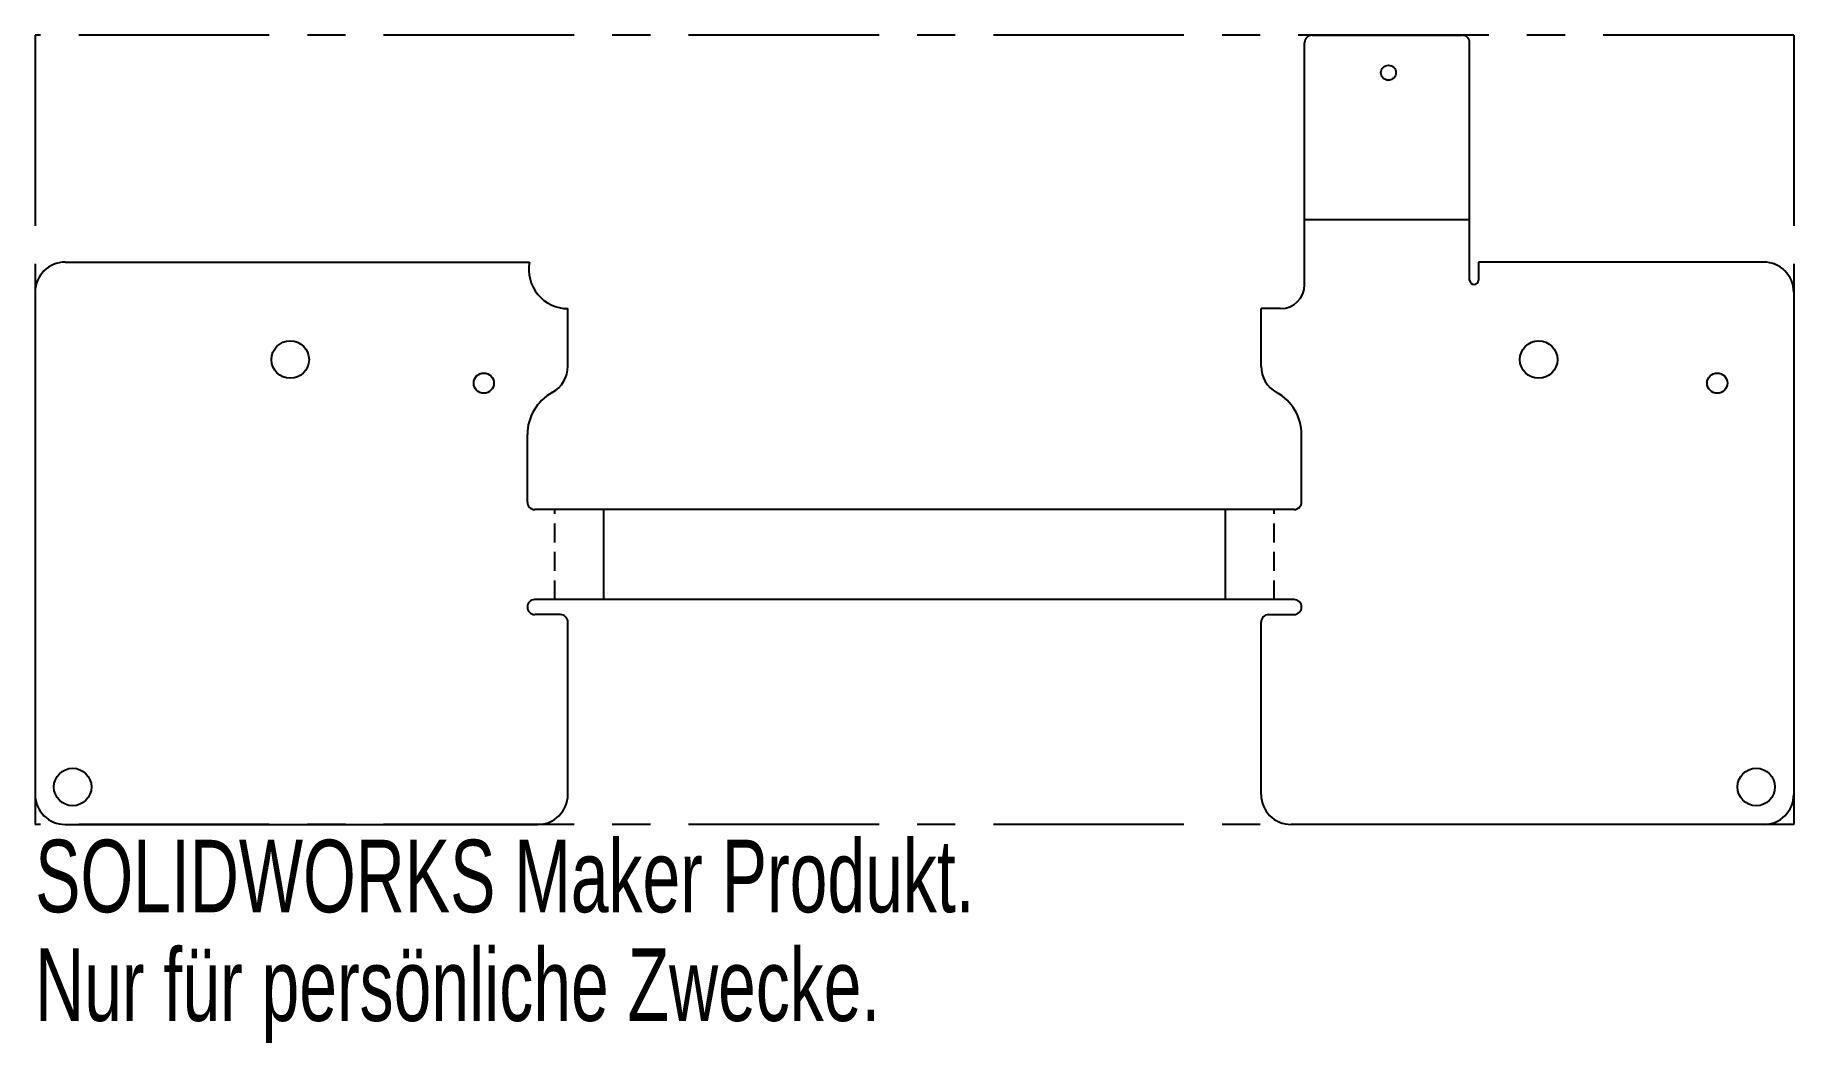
# Model space of a CAD drawing. Header units: millimetres. Extents: x -56 to 61, y 33 to 101.
import ezdxf

# ---------------------------------------------------------------- set-up
doc = ezdxf.new("R2010")
doc.units = ezdxf.units.MM
doc.linetypes.add('CENTERX2', pattern=[20.32, 12.7, -2.54, 2.54, -2.54])
doc.linetypes.add('HIDDEN', pattern=[1.905, 1.27, -0.635])
doc.styles.add('SLDTEXTSTYLE0', font='TXT', dxfattribs={"width": 0.7})

msp = doc.modelspace()

# ---------------------------------------------------------------- linework, layer by layer
at = {"color": 7, "linetype": 'CENTERX2'}
for p, q in [((61.2, 100.63), (-56, 100.63)), ((-56, 100.63), (-56, 48)), ((61.2, 100.63), (61.2, 48)), ((61.2, 48), (-56, 48))]:
    msp.add_line(p, q, dxfattribs=at)
at = {"color": 7, "linetype": 'Continuous', "lineweight": 25}
for p, q in [((28.6, 84), (28.6, 100.13)), ((29.1, 100.63), (39.1, 100.63)), ((39.6, 84.3), (39.6, 100.13)), ((-54, 85.5), (-23.05, 85.5)), ((40.2, 85.5), (40.2, 84.3)), ((59.2, 85.5), (40.2, 85.5)), ((-56, 83.5), (-56, 50)), ((61.2, 83.5), (61.2, 50)), ((-20.5, 78.56), (-20.5, 82.4)), ((25.7, 78.56), (25.7, 82.4)), ((27, 82.4), (25.7, 82.4)), ((-23.2, 69.5), (-23.2, 74)), ((28.4, 69.5), (28.4, 74)), ((27.9, 69), (-22.7, 69)), ((27.9, 63), (-22.7, 63)), ((-21, 62), (-22.7, 62)), ((-20.5, 50), (-20.5, 61.5)), ((25.7, 50), (25.7, 61.5)), ((26.2, 62), (27.9, 62)), ((-54, 48), (-22.5, 48)), ((59.2, 48), (27.7, 48))]:
    msp.add_line(p, q, dxfattribs=at)
at = {"color": 7, "linetype": 'Continuous'}
for p, q in [((39.6, 88.32), (28.6, 88.32)), ((-18.11, 63), (-18.11, 69)), ((23.32, 63), (23.32, 69))]:
    msp.add_line(p, q, dxfattribs=at)
at = {"color": 7, "linetype": 'HIDDEN'}
for p, q in [((-21.36, 63), (-21.36, 69)), ((26.57, 63), (26.57, 69))]:
    msp.add_line(p, q, dxfattribs=at)
at = {"color": 7, "linetype": 'Continuous', "lineweight": 25}
for centre, radius in [((34.19, 98.13), 0.5), ((-39, 79), 1.25), ((44.2, 79), 1.25), ((-26.1, 77.43), 0.675), ((56.1, 77.43), 0.675), ((-53.5, 50.5), 1.25), ((58.7, 50.5), 1.25)]:
    msp.add_circle(centre, radius, dxfattribs=at)
for centre, radius, start, end in [((29.1, 100.13), 0.5, 90, 180), ((39.1, 100.13), 0.5, 0, 90), ((-54, 83.5), 2, 90, 180), ((-20.5, 85), 2.6, 168.9125, 270), ((59.2, 83.5), 2, 0, 90), ((27, 84), 1.6, 270, 0), ((39.9, 84.3), 0.3, 180, 0), ((-22.5, 78.56), 2, 298.7357, 0), ((27.7, 78.56), 2, 180, 241.2643), ((-20, 74), 3.2, 118.7357, 180), ((25.2, 74), 3.2, 0, 61.2643), ((-22.7, 69.5), 0.5, 180, 270), ((27.9, 69.5), 0.5, 270, 360), ((-22.7, 62.5), 0.5, 90, 270), ((27.9, 62.5), 0.5, 270, 90), ((-21, 61.5), 0.5, 0, 90), ((26.2, 61.5), 0.5, 90, 180), ((-54, 50), 2, 180, 270), ((-22.5, 50), 2, 270, 0), ((27.7, 50), 2, 180, 270), ((59.2, 50), 2, 270, 0)]:
    msp.add_arc(centre, radius, start, end, dxfattribs=at)

# ---------------------------------------------------------------- texts
at = {"color": 7, "linetype": 'Continuous', "char_height": 4.8336, "attachment_point": 1, "style": 'SLDTEXTSTYLE0'}
for s, insert in [('SOLIDWORKS Maker Produkt.', (-56, 46.98)), ('Nur für persönliche Zwecke.', (-56, 39.73))]:
    msp.add_mtext(s, dxfattribs=dict(at, insert=insert))

doc.saveas('drawing.dxf')
